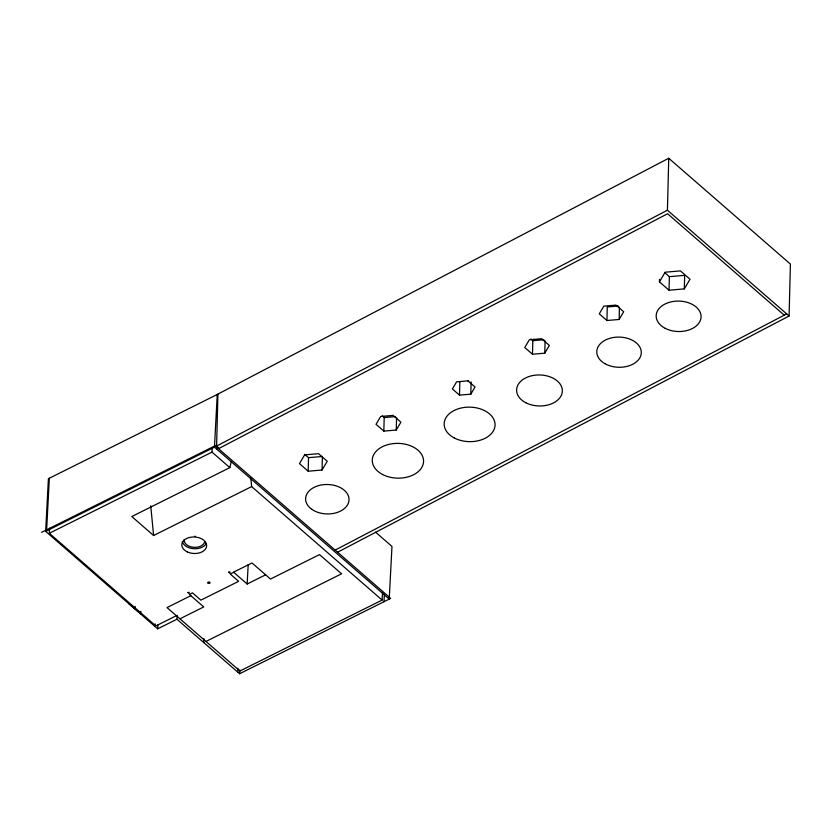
<?xml version="1.0" encoding="UTF-8"?>
<svg xmlns="http://www.w3.org/2000/svg" width="832" height="832" viewBox="0 0 832 832"><rect width="100%" height="100%" fill="white"/><g stroke="black" fill="none" stroke-linecap="round" stroke-linejoin="round"><path stroke-width="1.25" d="M217.911 394.118L216.601 446.066L219.201 448.334L667.607 213.741L784.222 315.162M308.183 471.214L299.478 463.642L304.647 454.865L318.531 453.669L327.236 461.25L322.067 470.018L308.183 471.214L308.526 457.673L304.658 454.303M322.067 470.018L322.41 456.477L308.526 457.673M383.843 431.101L376.043 424.32L380.671 416.468L393.099 415.397L400.899 422.178L396.271 430.03L383.843 431.101L384.186 417.56L382.231 415.865M396.271 430.03L396.583 417.726M467.927 380.848L475.03 387.015L470.818 394.17L459.503 395.138L459.846 381.597M470.818 394.17L471.13 381.857M532.48 354.234L524.774 347.526L529.35 339.768L541.632 338.707L549.349 345.415L544.773 353.174L532.48 354.234L532.823 340.694L530.899 339.019M544.773 353.174L545.085 340.86M606.934 320.507L599.269 313.851L603.814 306.134L616.023 305.084L623.688 311.75L619.133 319.457L606.934 320.507L607.266 306.966L618.259 306.02M619.133 319.457L619.445 307.143M659.443 281.871L665.132 272.21L680.42 270.899L690.019 279.24L684.32 288.891L669.032 290.212L659.443 281.871L659.506 279.406M337.584 552.219L789.09 316.014L667.43 210.205L668.741 158.257L217.235 394.472L48.412 478.702L45.656 531.378L157.706 628.826L176.935 619.226L177.143 615.368M669.032 290.212L669.375 276.671L664.581 272.501M684.32 288.891L684.663 275.35L669.375 276.671M789.09 316.014L790.4 264.066L668.741 158.257M46.571 530.92L49.338 478.244M176.363 615.711L155.844 625.945L49.306 533.291L49.577 528.154M135.148 606.372L135.46 608.598M140.535 613.891L140.858 611.343M154.929 626.413L155.064 623.844M157.706 628.826L157.903 624.967M190.84 595.691L167.014 607.578L239.949 671.008L382.127 600.07L251.638 486.595L153.598 535.506L131.789 516.537L229.83 467.626L212.004 452.119L212.202 448.261M203.767 642.554L203.965 638.695M375.575 532.168L391.976 546.437L389.22 599.102L214.479 447.138L217.235 394.472M217.214 449.519L217.35 446.95M237.744 672.11L237.952 668.252M41.6 532.334L215.155 445.744L390.666 598.385L239.626 673.743L239.834 669.885M265.626 574.808L247.166 584.022L248.175 564.762M382.127 600.07L382.522 592.363M383.999 601.702L384.405 593.996M229.83 467.626L231.286 461.427M195.166 536.276L194.594 536.266M215.925 446.42L667.43 210.205M335.15 550.108L786.656 313.893M45.656 531.378L214.479 447.138M49.306 533.291L212.004 452.119M128.648 603.554L140.733 613.787M233.709 572.312L230.246 574.038L238.628 581.329L200.876 600.163L192.504 592.873L189.384 594.433L203.746 606.923L179.92 618.81M205.962 641.451L341.567 573.799L319.498 554.601L270.504 579.051L252.013 562.973L233.553 572.177L247.166 584.022M532.823 340.694L543.889 339.737M468.645 380.838L456.612 381.815L452.4 388.97L459.503 395.138M384.186 417.56L395.366 416.603M176.935 619.226L239.626 673.743M250.765 477.547L251.638 486.595M150.738 505.783L153.598 535.506M206.211 543.514A12.407 8.247 3 0 1 193.617 548.704A12.407 8.247 3 0 1 182.322 541.715M204.734 541.58A10.327 6.864 3 0 1 193.305 547.279A10.327 6.864 3 0 1 184.236 539.396M188.001 592.55C188.77 594.745 190.455 591.271 188.001 592.55M228.717 572.177C229.57 574.59 231.421 570.762 228.717 572.177M208.229 583.284A1.113 0.738 3 0 0 209.997 582.826A1.113 0.738 3 0 0 208.458 582.015A1.113 0.738 3 0 0 208.229 583.284M187.304 551.886A12.407 8.247 3 0 0 206.606 546.177A12.407 8.247 3 0 0 188.802 537.659A12.407 8.247 3 0 0 187.304 551.886M311.761 509.288A21.726 14.726 1.4 0 0 348.223 503.506A21.726 14.726 1.4 0 0 321.963 484.879A21.726 14.726 1.4 0 0 311.761 509.288M382.626 474.521A25.646 17.378 1.4 0 0 423.394 463.122A25.646 17.378 1.4 0 0 387.754 444.673A25.646 17.378 1.4 0 0 382.626 474.521M454.418 438.038A25.459 17.254 1.4 0 0 494.894 426.733A25.459 17.254 1.4 0 0 459.514 408.418A25.459 17.254 1.4 0 0 454.418 438.038M525.824 402.74A22.89 15.517 1.4 0 0 562.203 392.569A22.89 15.517 1.4 0 0 530.39 376.106A22.89 15.517 1.4 0 0 525.824 402.74M604.864 363.646A22.277 15.101 1.4 0 0 640.994 354.994A22.277 15.101 1.4 0 0 611.239 337.938A22.277 15.101 1.4 0 0 604.864 363.646M665.226 328.338A22.454 15.215 1.4 0 0 700.929 318.365A22.454 15.215 1.4 0 0 669.718 302.214A22.454 15.215 1.4 0 0 665.226 328.338"/></g></svg>
